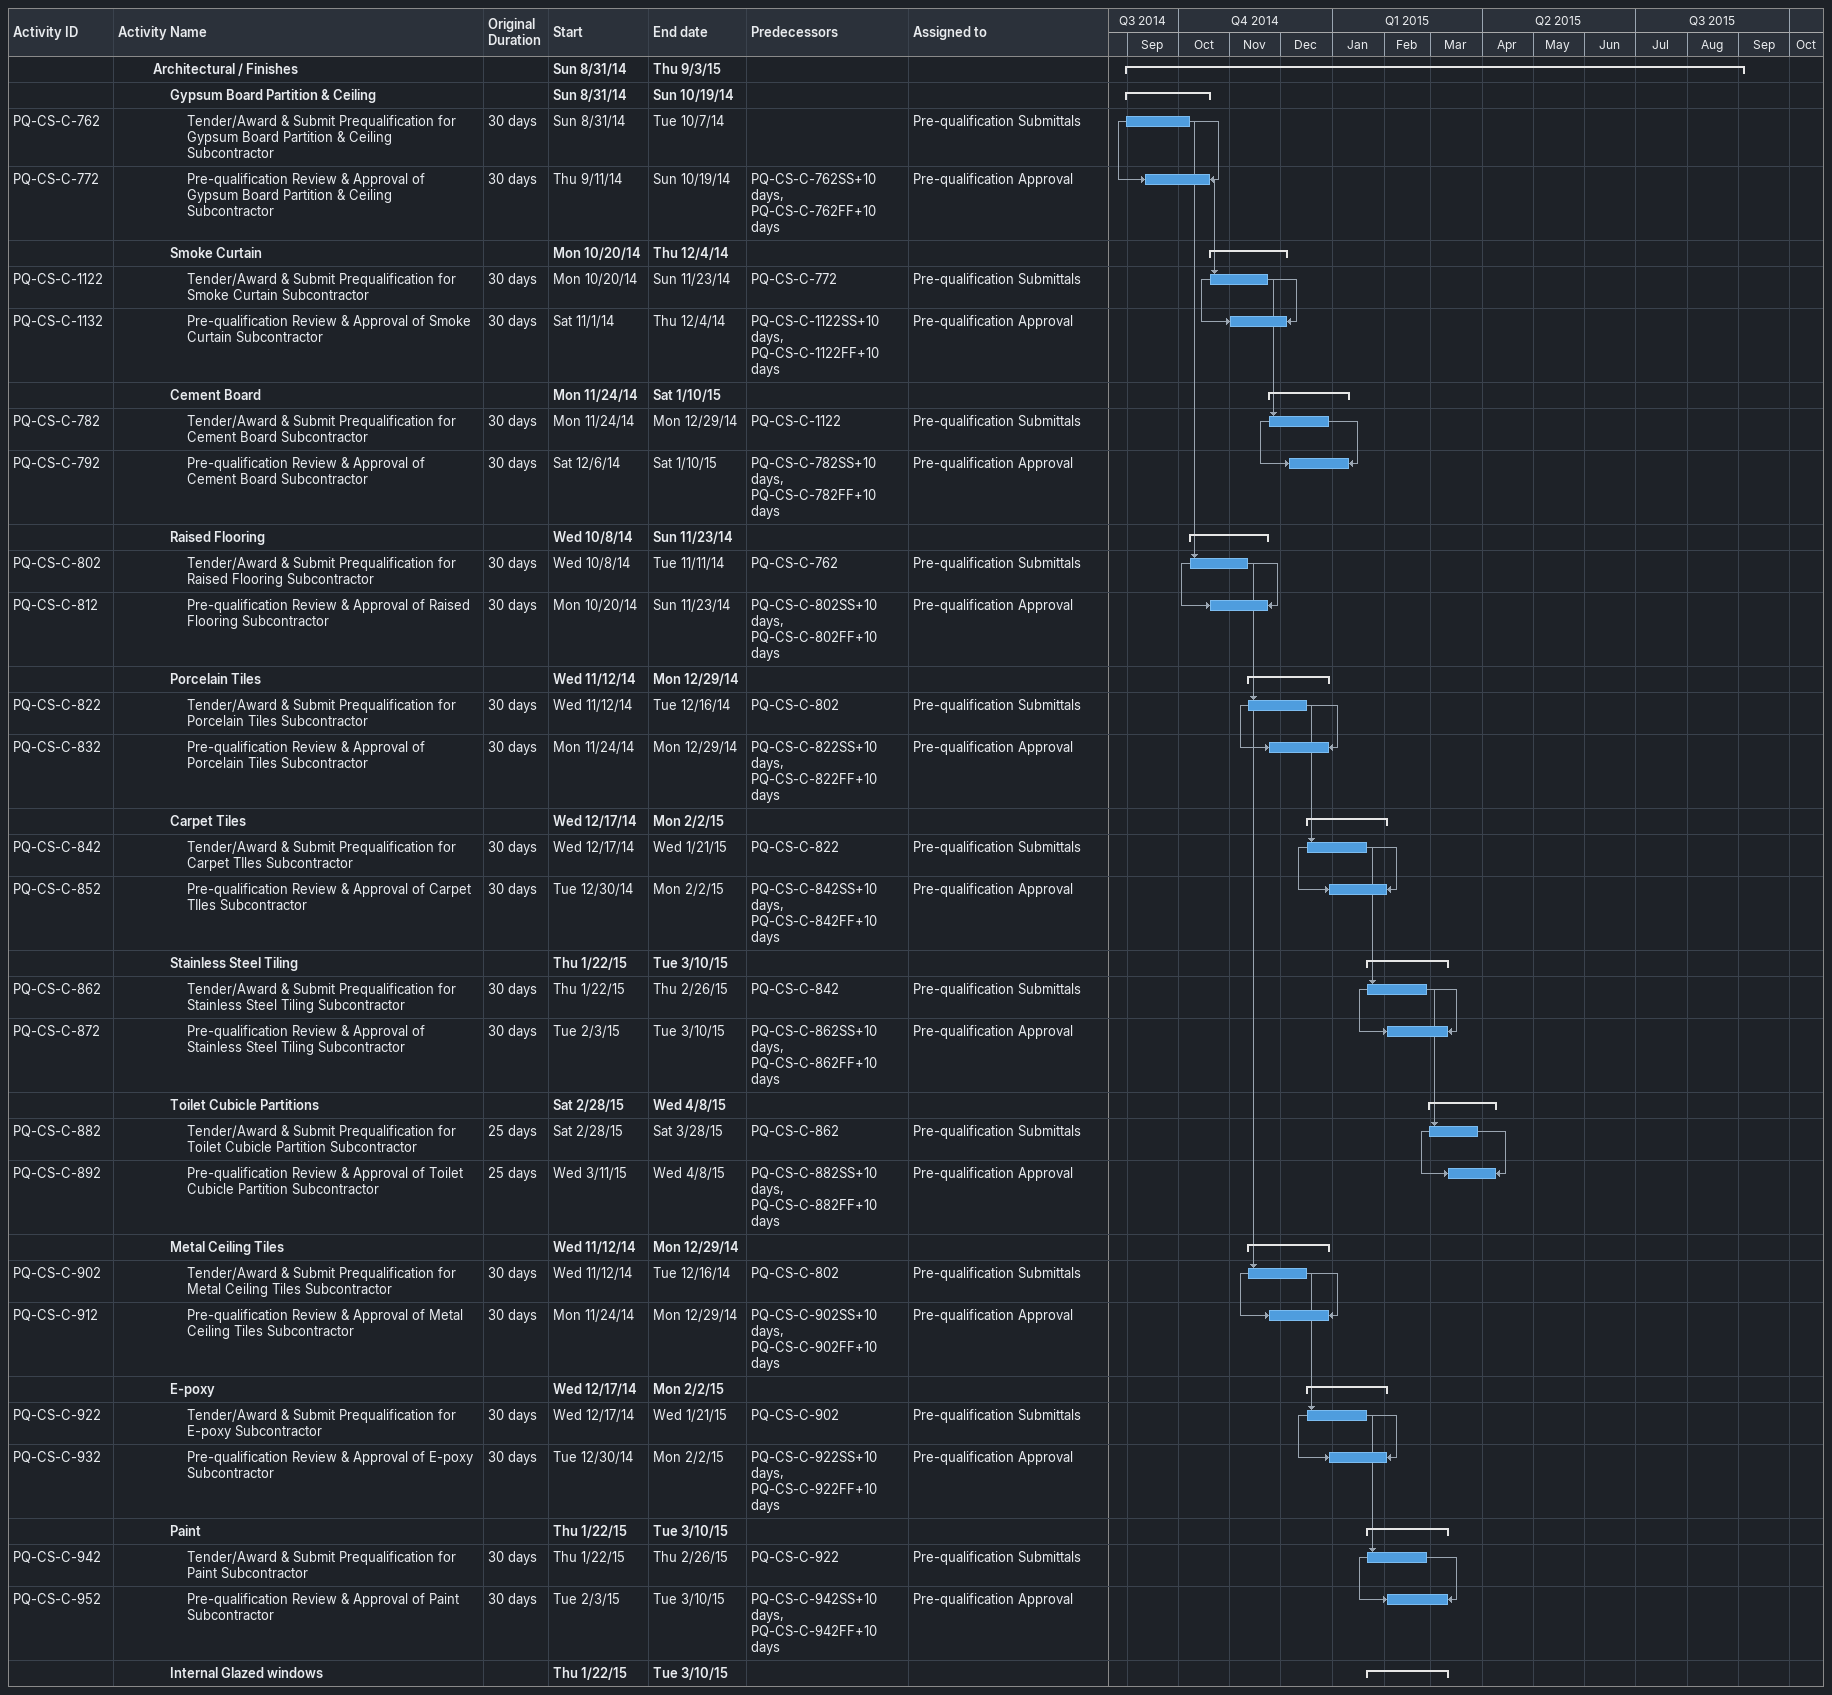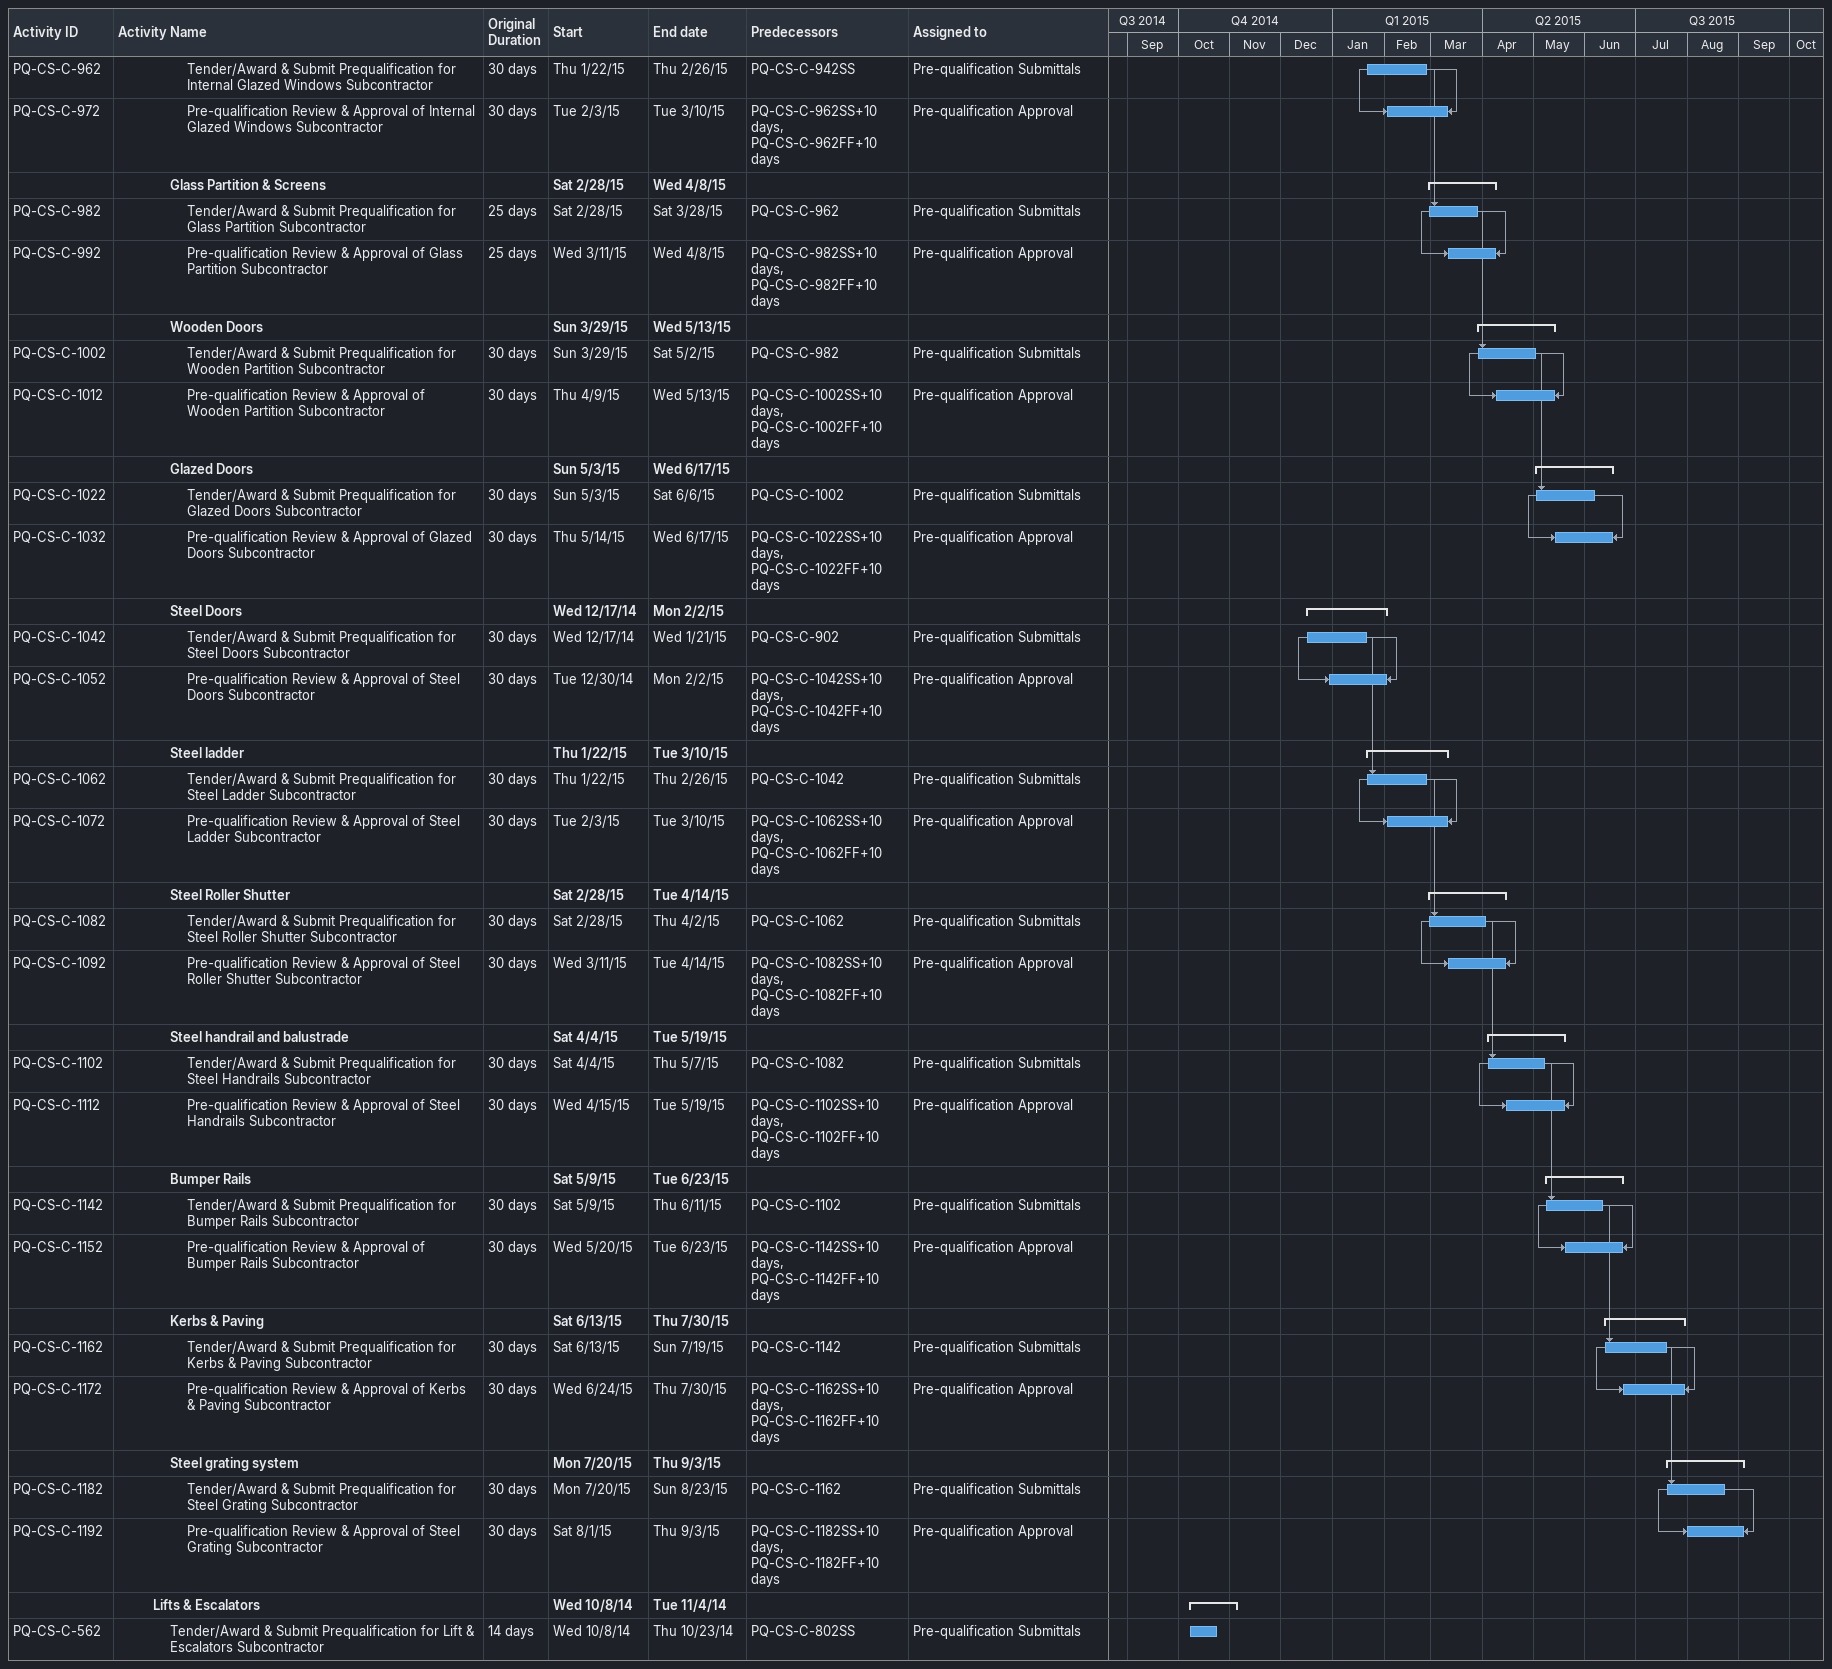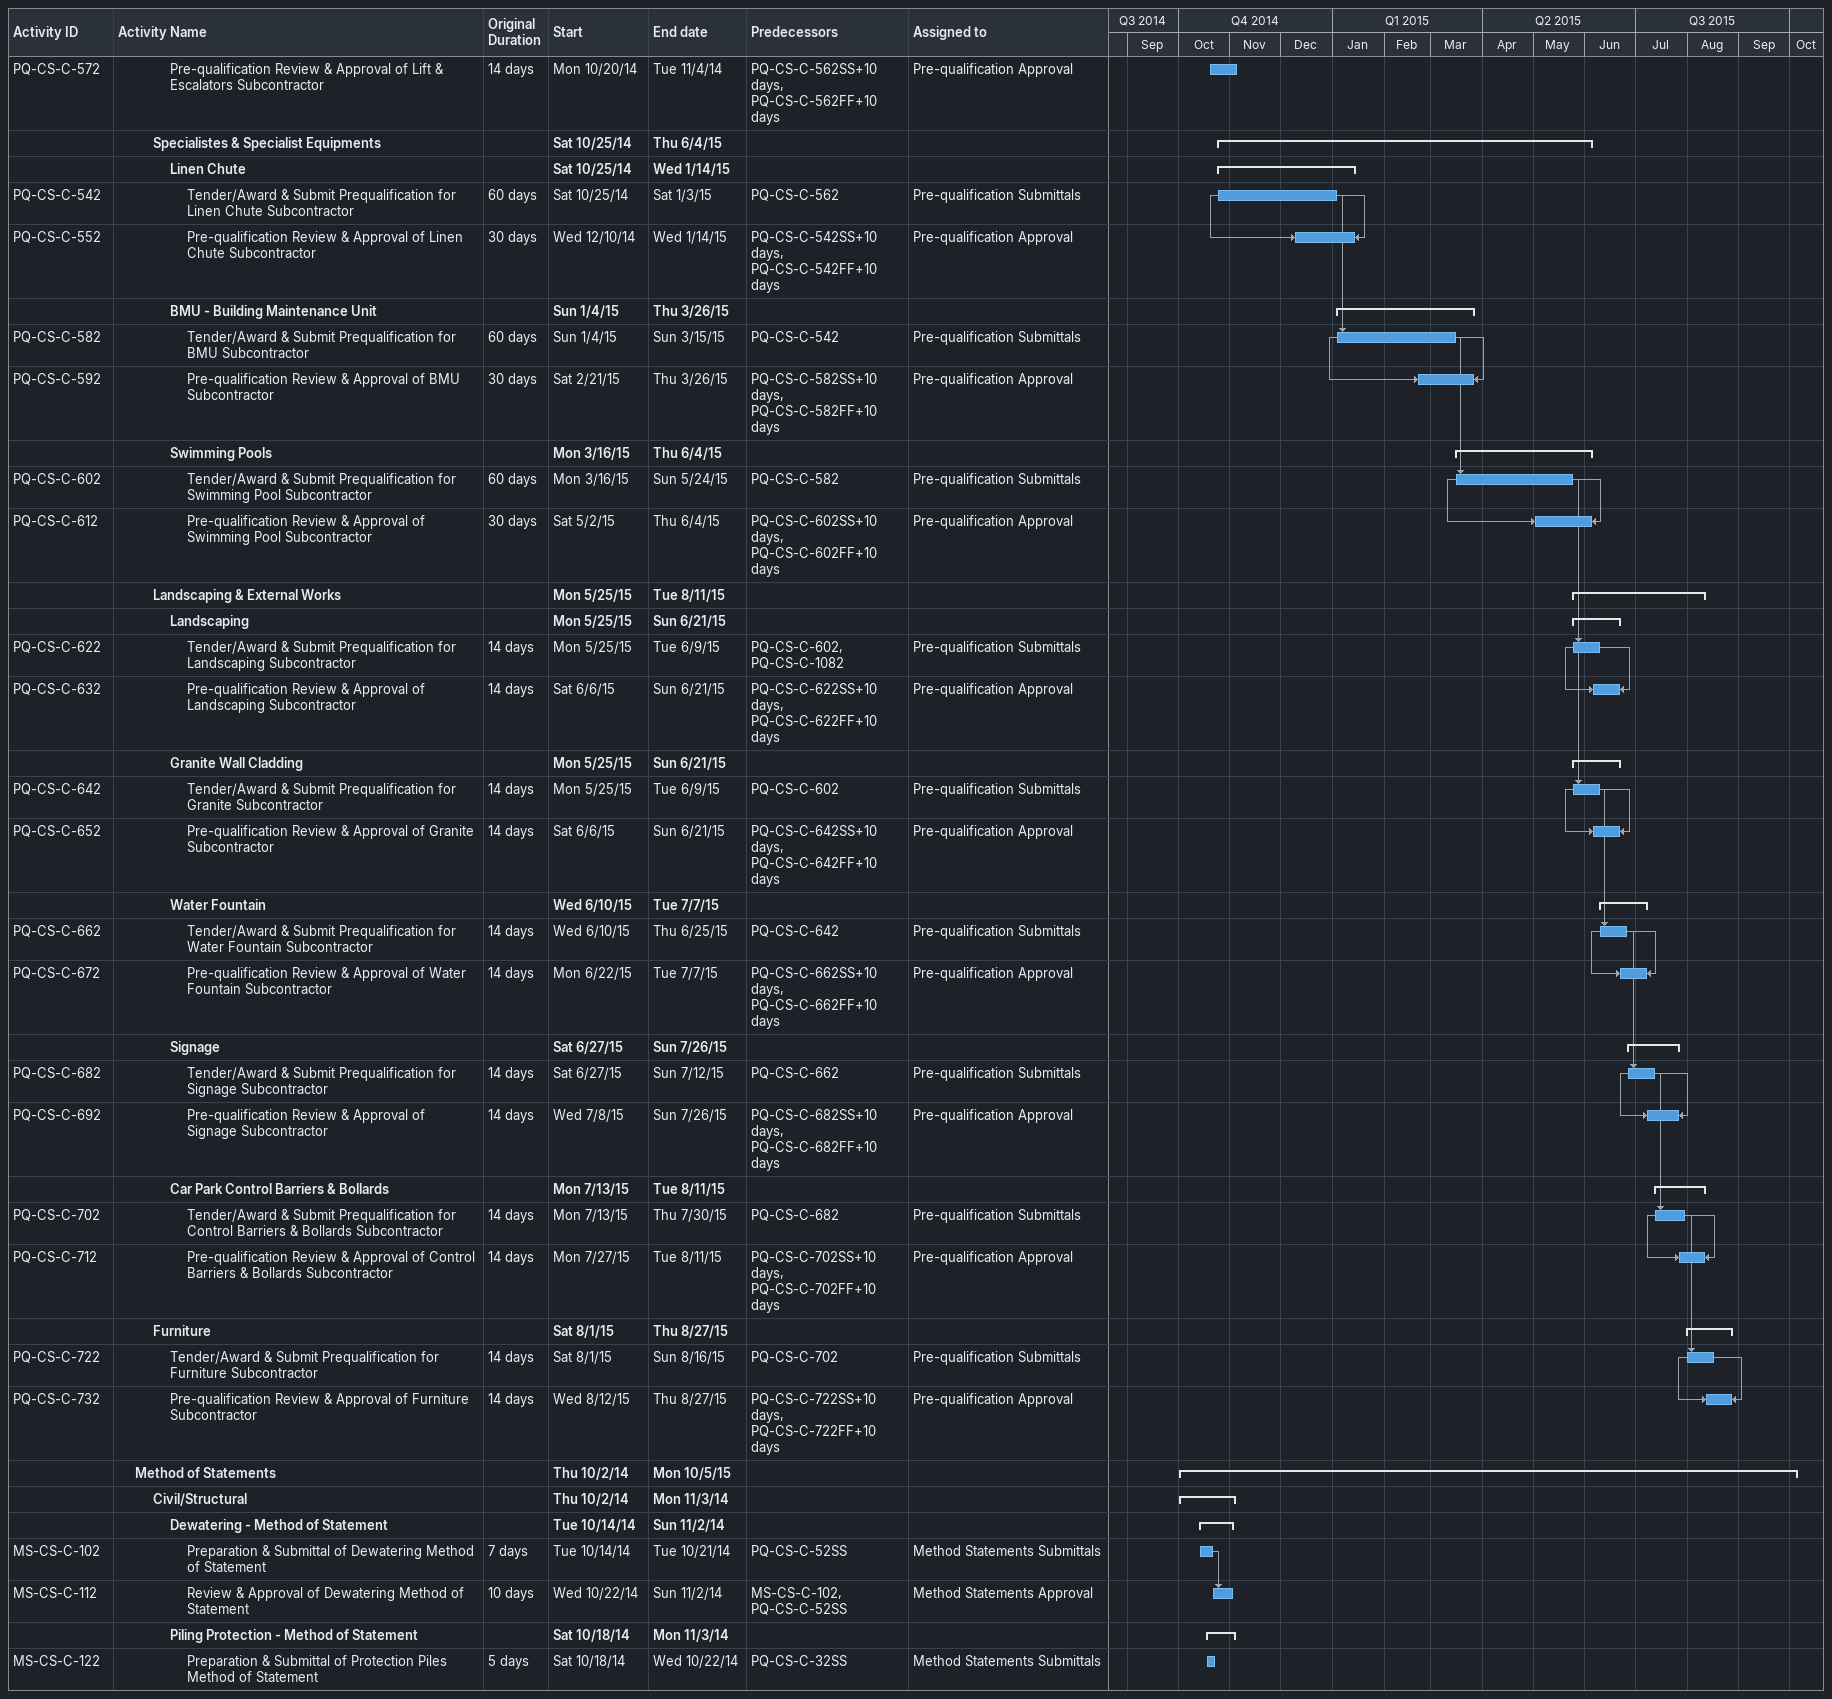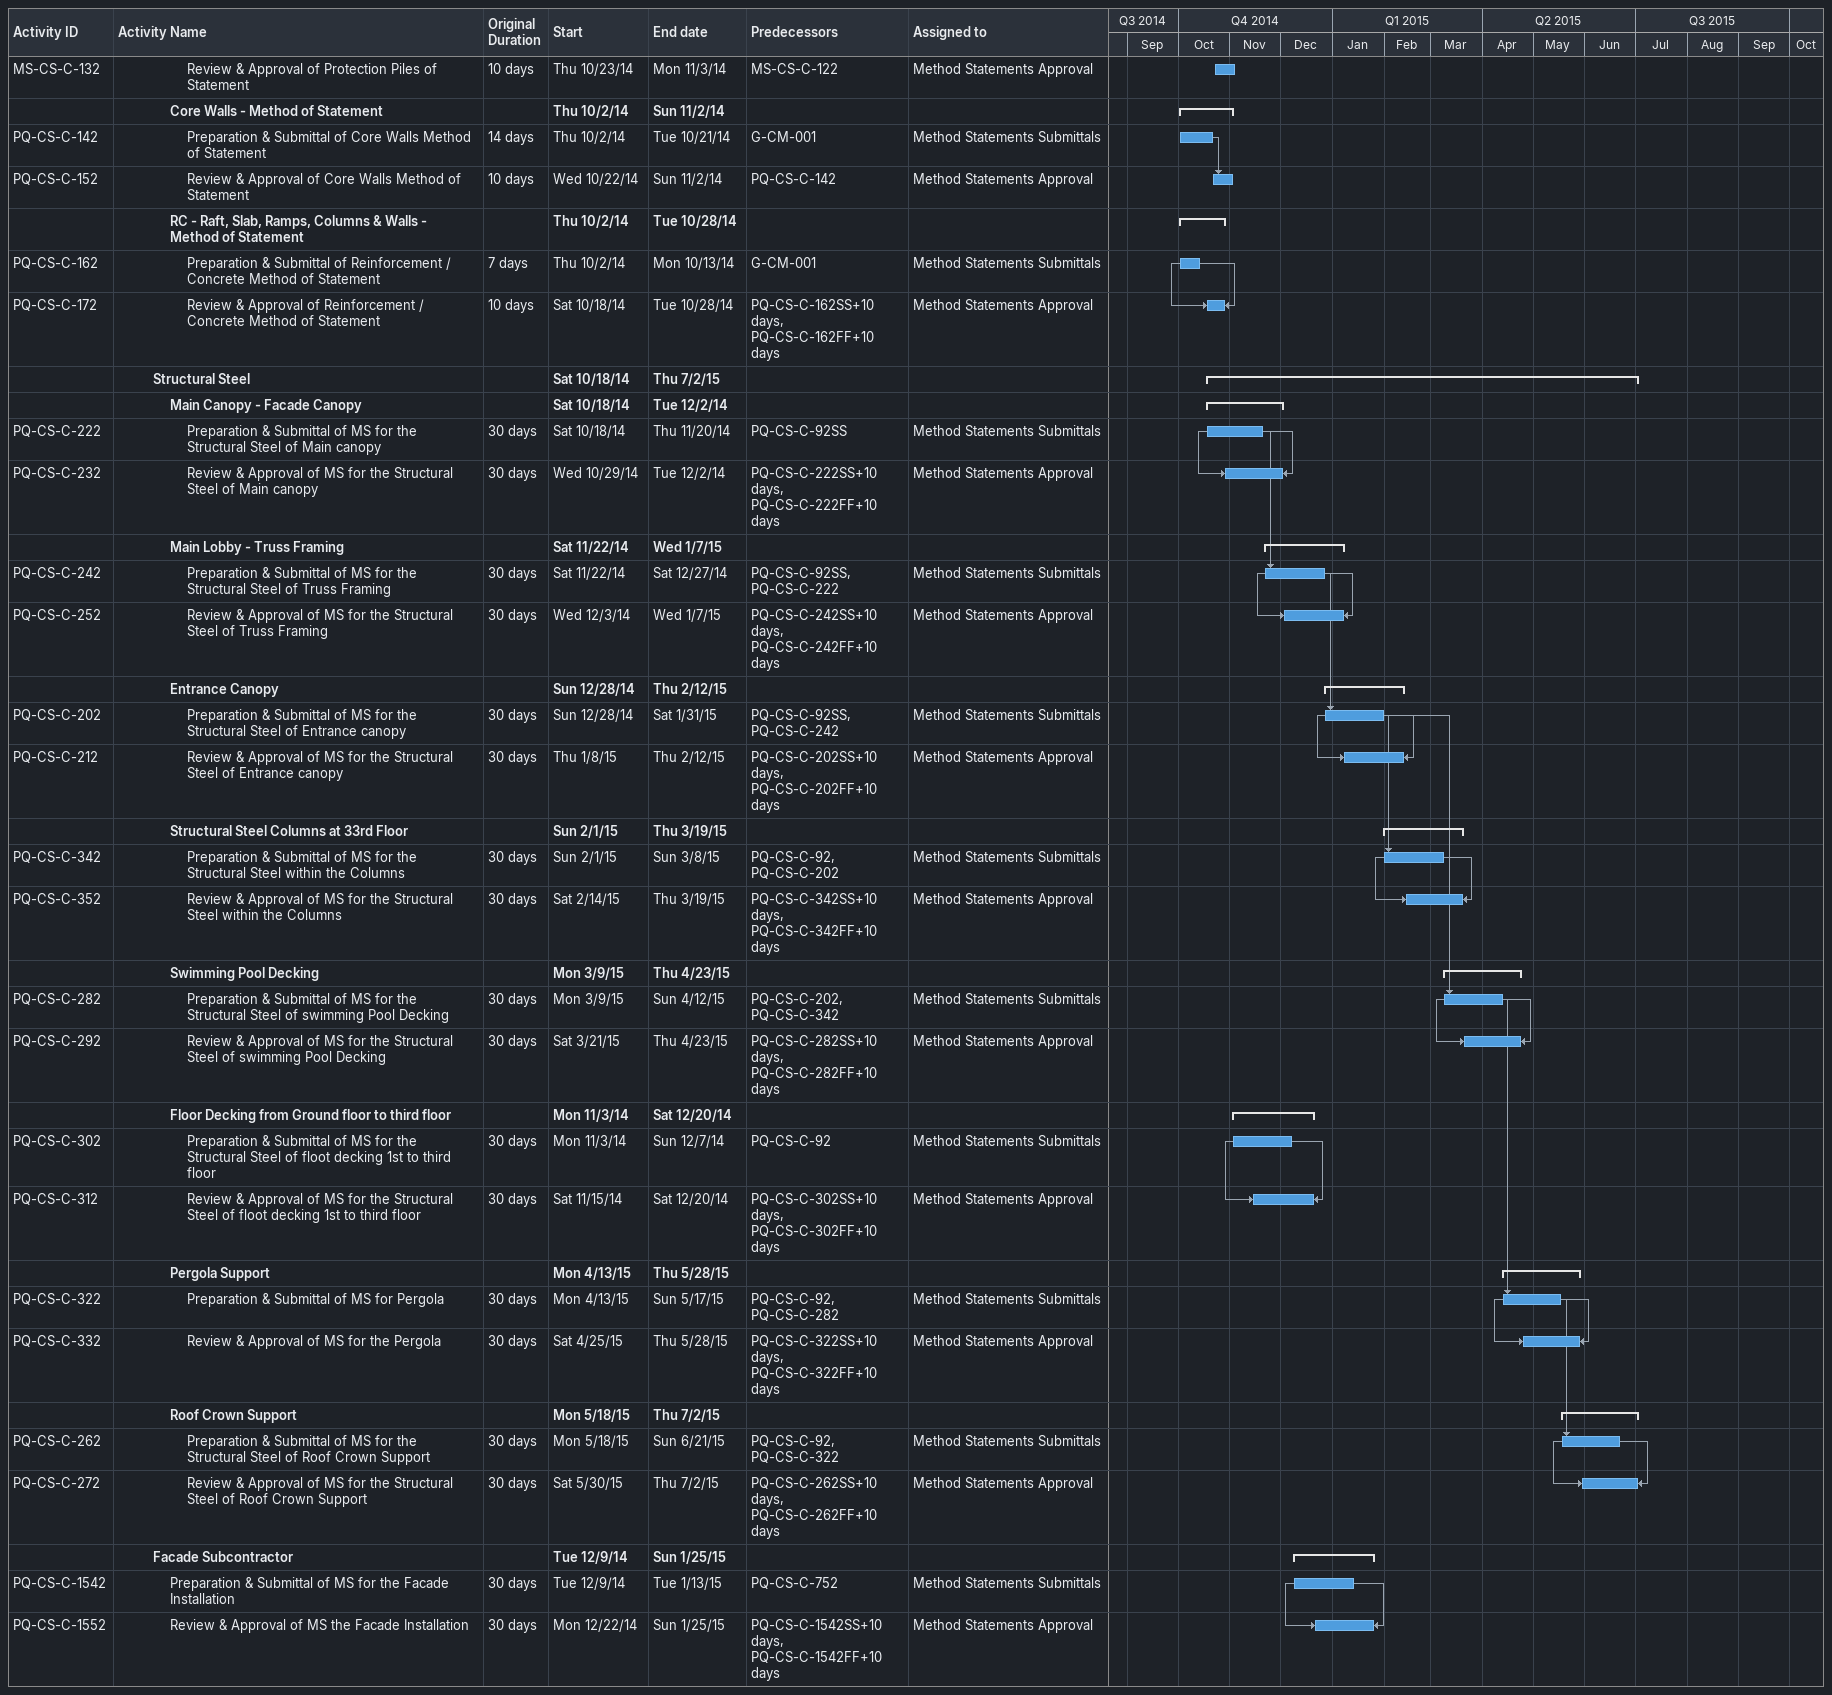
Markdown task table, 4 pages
| ID | Level | Task | Original duration | Start | Finish | Predecessors | Resources |
|---|---|---|---|---|---|---|---|
|  | 3 | **Architectural / Finishes** |  | 2014-08-31 | 2015-09-03 |  |  |
|  | 4 | **Gypsum Board Partition & Ceiling** |  | 2014-08-31 | 2014-10-19 |  |  |
| PQ-CS-C-762 | 5 | Tender/Award & Submit Prequalification for Gypsum Board Partition & Ceiling Subcontractor | 30d | 2014-08-31 | 2014-10-07 |  | Pre-qualification Submittals |
| PQ-CS-C-772 | 5 | Pre-qualification Review & Approval of Gypsum Board Partition & Ceiling Subcontractor | 30d | 2014-09-11 | 2014-10-19 | PQ-CS-C-762SS+10d, PQ-CS-C-762FF+10d | Pre-qualification Approval |
|  | 4 | **Smoke Curtain** |  | 2014-10-20 | 2014-12-04 |  |  |
| PQ-CS-C-1122 | 5 | Tender/Award & Submit Prequalification for Smoke Curtain Subcontractor | 30d | 2014-10-20 | 2014-11-23 | PQ-CS-C-772 | Pre-qualification Submittals |
| PQ-CS-C-1132 | 5 | Pre-qualification Review & Approval of Smoke Curtain Subcontractor | 30d | 2014-11-01 | 2014-12-04 | PQ-CS-C-1122SS+10d, PQ-CS-C-1122FF+10d | Pre-qualification Approval |
|  | 4 | **Cement Board** |  | 2014-11-24 | 2015-01-10 |  |  |
| PQ-CS-C-782 | 5 | Tender/Award & Submit Prequalification for Cement Board Subcontractor | 30d | 2014-11-24 | 2014-12-29 | PQ-CS-C-1122 | Pre-qualification Submittals |
| PQ-CS-C-792 | 5 | Pre-qualification Review & Approval of Cement Board Subcontractor | 30d | 2014-12-06 | 2015-01-10 | PQ-CS-C-782SS+10d, PQ-CS-C-782FF+10d | Pre-qualification Approval |
|  | 4 | **Raised Flooring** |  | 2014-10-08 | 2014-11-23 |  |  |
| PQ-CS-C-802 | 5 | Tender/Award & Submit Prequalification for Raised Flooring Subcontractor | 30d | 2014-10-08 | 2014-11-11 | PQ-CS-C-762 | Pre-qualification Submittals |
| PQ-CS-C-812 | 5 | Pre-qualification Review & Approval of Raised Flooring Subcontractor | 30d | 2014-10-20 | 2014-11-23 | PQ-CS-C-802SS+10d, PQ-CS-C-802FF+10d | Pre-qualification Approval |
|  | 4 | **Porcelain Tiles** |  | 2014-11-12 | 2014-12-29 |  |  |
| PQ-CS-C-822 | 5 | Tender/Award & Submit Prequalification for Porcelain Tiles Subcontractor | 30d | 2014-11-12 | 2014-12-16 | PQ-CS-C-802 | Pre-qualification Submittals |
| PQ-CS-C-832 | 5 | Pre-qualification Review & Approval of Porcelain Tiles Subcontractor | 30d | 2014-11-24 | 2014-12-29 | PQ-CS-C-822SS+10d, PQ-CS-C-822FF+10d | Pre-qualification Approval |
|  | 4 | **Carpet Tiles** |  | 2014-12-17 | 2015-02-02 |  |  |
| PQ-CS-C-842 | 5 | Tender/Award & Submit Prequalification for Carpet TIles Subcontractor | 30d | 2014-12-17 | 2015-01-21 | PQ-CS-C-822 | Pre-qualification Submittals |
| PQ-CS-C-852 | 5 | Pre-qualification Review & Approval of Carpet TIles Subcontractor | 30d | 2014-12-30 | 2015-02-02 | PQ-CS-C-842SS+10d, PQ-CS-C-842FF+10d | Pre-qualification Approval |
|  | 4 | **Stainless Steel Tiling** |  | 2015-01-22 | 2015-03-10 |  |  |
| PQ-CS-C-862 | 5 | Tender/Award & Submit Prequalification for Stainless Steel Tiling Subcontractor | 30d | 2015-01-22 | 2015-02-26 | PQ-CS-C-842 | Pre-qualification Submittals |
| PQ-CS-C-872 | 5 | Pre-qualification Review & Approval of Stainless Steel Tiling Subcontractor | 30d | 2015-02-03 | 2015-03-10 | PQ-CS-C-862SS+10d, PQ-CS-C-862FF+10d | Pre-qualification Approval |
|  | 4 | **Toilet Cubicle Partitions** |  | 2015-02-28 | 2015-04-08 |  |  |
| PQ-CS-C-882 | 5 | Tender/Award & Submit Prequalification for Toilet Cubicle Partition Subcontractor | 25d | 2015-02-28 | 2015-03-28 | PQ-CS-C-862 | Pre-qualification Submittals |
| PQ-CS-C-892 | 5 | Pre-qualification Review & Approval of Toilet Cubicle Partition Subcontractor | 25d | 2015-03-11 | 2015-04-08 | PQ-CS-C-882SS+10d, PQ-CS-C-882FF+10d | Pre-qualification Approval |
|  | 4 | **Metal Ceiling Tiles** |  | 2014-11-12 | 2014-12-29 |  |  |
| PQ-CS-C-902 | 5 | Tender/Award & Submit Prequalification for Metal Ceiling Tiles Subcontractor | 30d | 2014-11-12 | 2014-12-16 | PQ-CS-C-802 | Pre-qualification Submittals |
| PQ-CS-C-912 | 5 | Pre-qualification Review & Approval of Metal Ceiling Tiles Subcontractor | 30d | 2014-11-24 | 2014-12-29 | PQ-CS-C-902SS+10d, PQ-CS-C-902FF+10d | Pre-qualification Approval |
|  | 4 | **E-poxy** |  | 2014-12-17 | 2015-02-02 |  |  |
| PQ-CS-C-922 | 5 | Tender/Award & Submit Prequalification for E-poxy Subcontractor | 30d | 2014-12-17 | 2015-01-21 | PQ-CS-C-902 | Pre-qualification Submittals |
| PQ-CS-C-932 | 5 | Pre-qualification Review & Approval of E-poxy Subcontractor | 30d | 2014-12-30 | 2015-02-02 | PQ-CS-C-922SS+10d, PQ-CS-C-922FF+10d | Pre-qualification Approval |
|  | 4 | **Paint** |  | 2015-01-22 | 2015-03-10 |  |  |
| PQ-CS-C-942 | 5 | Tender/Award & Submit Prequalification for Paint Subcontractor | 30d | 2015-01-22 | 2015-02-26 | PQ-CS-C-922 | Pre-qualification Submittals |
| PQ-CS-C-952 | 5 | Pre-qualification Review & Approval of Paint Subcontractor | 30d | 2015-02-03 | 2015-03-10 | PQ-CS-C-942SS+10d, PQ-CS-C-942FF+10d | Pre-qualification Approval |
|  | 4 | **Internal Glazed windows** |  | 2015-01-22 | 2015-03-10 |  |  |
| PQ-CS-C-962 | 5 | Tender/Award & Submit Prequalification for Internal Glazed Windows Subcontractor | 30d | 2015-01-22 | 2015-02-26 | PQ-CS-C-942SS | Pre-qualification Submittals |
| PQ-CS-C-972 | 5 | Pre-qualification Review & Approval of Internal Glazed Windows Subcontractor | 30d | 2015-02-03 | 2015-03-10 | PQ-CS-C-962SS+10d, PQ-CS-C-962FF+10d | Pre-qualification Approval |
|  | 4 | **Glass Partition & Screens** |  | 2015-02-28 | 2015-04-08 |  |  |
| PQ-CS-C-982 | 5 | Tender/Award & Submit Prequalification for Glass Partition Subcontractor | 25d | 2015-02-28 | 2015-03-28 | PQ-CS-C-962 | Pre-qualification Submittals |
| PQ-CS-C-992 | 5 | Pre-qualification Review & Approval of Glass Partition Subcontractor | 25d | 2015-03-11 | 2015-04-08 | PQ-CS-C-982SS+10d, PQ-CS-C-982FF+10d | Pre-qualification Approval |
|  | 4 | **Wooden Doors** |  | 2015-03-29 | 2015-05-13 |  |  |
| PQ-CS-C-1002 | 5 | Tender/Award & Submit Prequalification for Wooden Partition Subcontractor | 30d | 2015-03-29 | 2015-05-02 | PQ-CS-C-982 | Pre-qualification Submittals |
| PQ-CS-C-1012 | 5 | Pre-qualification Review & Approval of Wooden Partition Subcontractor | 30d | 2015-04-09 | 2015-05-13 | PQ-CS-C-1002SS+10d, PQ-CS-C-1002FF+10d | Pre-qualification Approval |
|  | 4 | **Glazed Doors** |  | 2015-05-03 | 2015-06-17 |  |  |
| PQ-CS-C-1022 | 5 | Tender/Award & Submit Prequalification for Glazed Doors Subcontractor | 30d | 2015-05-03 | 2015-06-06 | PQ-CS-C-1002 | Pre-qualification Submittals |
| PQ-CS-C-1032 | 5 | Pre-qualification Review & Approval of Glazed Doors Subcontractor | 30d | 2015-05-14 | 2015-06-17 | PQ-CS-C-1022SS+10d, PQ-CS-C-1022FF+10d | Pre-qualification Approval |
|  | 4 | **Steel Doors** |  | 2014-12-17 | 2015-02-02 |  |  |
| PQ-CS-C-1042 | 5 | Tender/Award & Submit Prequalification for Steel Doors Subcontractor | 30d | 2014-12-17 | 2015-01-21 | PQ-CS-C-902 | Pre-qualification Submittals |
| PQ-CS-C-1052 | 5 | Pre-qualification Review & Approval of Steel Doors Subcontractor | 30d | 2014-12-30 | 2015-02-02 | PQ-CS-C-1042SS+10d, PQ-CS-C-1042FF+10d | Pre-qualification Approval |
|  | 4 | **Steel ladder** |  | 2015-01-22 | 2015-03-10 |  |  |
| PQ-CS-C-1062 | 5 | Tender/Award & Submit Prequalification for Steel Ladder Subcontractor | 30d | 2015-01-22 | 2015-02-26 | PQ-CS-C-1042 | Pre-qualification Submittals |
| PQ-CS-C-1072 | 5 | Pre-qualification Review & Approval of Steel Ladder Subcontractor | 30d | 2015-02-03 | 2015-03-10 | PQ-CS-C-1062SS+10d, PQ-CS-C-1062FF+10d | Pre-qualification Approval |
|  | 4 | **Steel Roller Shutter** |  | 2015-02-28 | 2015-04-14 |  |  |
| PQ-CS-C-1082 | 5 | Tender/Award & Submit Prequalification for Steel Roller Shutter Subcontractor | 30d | 2015-02-28 | 2015-04-02 | PQ-CS-C-1062 | Pre-qualification Submittals |
| PQ-CS-C-1092 | 5 | Pre-qualification Review & Approval of Steel Roller Shutter Subcontractor | 30d | 2015-03-11 | 2015-04-14 | PQ-CS-C-1082SS+10d, PQ-CS-C-1082FF+10d | Pre-qualification Approval |
|  | 4 | **Steel handrail and balustrade** |  | 2015-04-04 | 2015-05-19 |  |  |
| PQ-CS-C-1102 | 5 | Tender/Award & Submit Prequalification for Steel Handrails Subcontractor | 30d | 2015-04-04 | 2015-05-07 | PQ-CS-C-1082 | Pre-qualification Submittals |
| PQ-CS-C-1112 | 5 | Pre-qualification Review & Approval of Steel Handrails Subcontractor | 30d | 2015-04-15 | 2015-05-19 | PQ-CS-C-1102SS+10d, PQ-CS-C-1102FF+10d | Pre-qualification Approval |
|  | 4 | **Bumper Rails** |  | 2015-05-09 | 2015-06-23 |  |  |
| PQ-CS-C-1142 | 5 | Tender/Award & Submit Prequalification for Bumper Rails Subcontractor | 30d | 2015-05-09 | 2015-06-11 | PQ-CS-C-1102 | Pre-qualification Submittals |
| PQ-CS-C-1152 | 5 | Pre-qualification Review & Approval of Bumper Rails Subcontractor | 30d | 2015-05-20 | 2015-06-23 | PQ-CS-C-1142SS+10d, PQ-CS-C-1142FF+10d | Pre-qualification Approval |
|  | 4 | **Kerbs & Paving** |  | 2015-06-13 | 2015-07-30 |  |  |
| PQ-CS-C-1162 | 5 | Tender/Award & Submit Prequalification for Kerbs & Paving Subcontractor | 30d | 2015-06-13 | 2015-07-19 | PQ-CS-C-1142 | Pre-qualification Submittals |
| PQ-CS-C-1172 | 5 | Pre-qualification Review & Approval of Kerbs & Paving Subcontractor | 30d | 2015-06-24 | 2015-07-30 | PQ-CS-C-1162SS+10d, PQ-CS-C-1162FF+10d | Pre-qualification Approval |
|  | 4 | **Steel grating system** |  | 2015-07-20 | 2015-09-03 |  |  |
| PQ-CS-C-1182 | 5 | Tender/Award & Submit Prequalification for Steel Grating Subcontractor | 30d | 2015-07-20 | 2015-08-23 | PQ-CS-C-1162 | Pre-qualification Submittals |
| PQ-CS-C-1192 | 5 | Pre-qualification Review & Approval of Steel Grating Subcontractor | 30d | 2015-08-01 | 2015-09-03 | PQ-CS-C-1182SS+10d, PQ-CS-C-1182FF+10d | Pre-qualification Approval |
|  | 3 | **Lifts & Escalators** |  | 2014-10-08 | 2014-11-04 |  |  |
| PQ-CS-C-562 | 4 | Tender/Award & Submit Prequalification for Lift & Escalators Subcontractor | 14d | 2014-10-08 | 2014-10-23 | PQ-CS-C-802SS | Pre-qualification Submittals |
| PQ-CS-C-572 | 4 | Pre-qualification Review & Approval of Lift & Escalators Subcontractor | 14d | 2014-10-20 | 2014-11-04 | PQ-CS-C-562SS+10d, PQ-CS-C-562FF+10d | Pre-qualification Approval |
|  | 3 | **Specialistes & Specialist Equipments** |  | 2014-10-25 | 2015-06-04 |  |  |
|  | 4 | **Linen Chute** |  | 2014-10-25 | 2015-01-14 |  |  |
| PQ-CS-C-542 | 5 | Tender/Award & Submit Prequalification for Linen Chute Subcontractor | 60d | 2014-10-25 | 2015-01-03 | PQ-CS-C-562 | Pre-qualification Submittals |
| PQ-CS-C-552 | 5 | Pre-qualification Review & Approval of Linen Chute Subcontractor | 30d | 2014-12-10 | 2015-01-14 | PQ-CS-C-542SS+10d, PQ-CS-C-542FF+10d | Pre-qualification Approval |
|  | 4 | **BMU - Building Maintenance Unit** |  | 2015-01-04 | 2015-03-26 |  |  |
| PQ-CS-C-582 | 5 | Tender/Award & Submit Prequalification for BMU Subcontractor | 60d | 2015-01-04 | 2015-03-15 | PQ-CS-C-542 | Pre-qualification Submittals |
| PQ-CS-C-592 | 5 | Pre-qualification Review & Approval of BMU Subcontractor | 30d | 2015-02-21 | 2015-03-26 | PQ-CS-C-582SS+10d, PQ-CS-C-582FF+10d | Pre-qualification Approval |
|  | 4 | **Swimming Pools** |  | 2015-03-16 | 2015-06-04 |  |  |
| PQ-CS-C-602 | 5 | Tender/Award & Submit Prequalification for Swimming Pool Subcontractor | 60d | 2015-03-16 | 2015-05-24 | PQ-CS-C-582 | Pre-qualification Submittals |
| PQ-CS-C-612 | 5 | Pre-qualification Review & Approval of Swimming Pool Subcontractor | 30d | 2015-05-02 | 2015-06-04 | PQ-CS-C-602SS+10d, PQ-CS-C-602FF+10d | Pre-qualification Approval |
|  | 3 | **Landscaping & External Works** |  | 2015-05-25 | 2015-08-11 |  |  |
|  | 4 | **Landscaping** |  | 2015-05-25 | 2015-06-21 |  |  |
| PQ-CS-C-622 | 5 | Tender/Award & Submit Prequalification for Landscaping Subcontractor | 14d | 2015-05-25 | 2015-06-09 | PQ-CS-C-602, PQ-CS-C-1082 | Pre-qualification Submittals |
| PQ-CS-C-632 | 5 | Pre-qualification Review & Approval of Landscaping Subcontractor | 14d | 2015-06-06 | 2015-06-21 | PQ-CS-C-622SS+10d, PQ-CS-C-622FF+10d | Pre-qualification Approval |
|  | 4 | **Granite Wall Cladding** |  | 2015-05-25 | 2015-06-21 |  |  |
| PQ-CS-C-642 | 5 | Tender/Award & Submit Prequalification for Granite Subcontractor | 14d | 2015-05-25 | 2015-06-09 | PQ-CS-C-602 | Pre-qualification Submittals |
| PQ-CS-C-652 | 5 | Pre-qualification Review & Approval of Granite Subcontractor | 14d | 2015-06-06 | 2015-06-21 | PQ-CS-C-642SS+10d, PQ-CS-C-642FF+10d | Pre-qualification Approval |
|  | 4 | **Water Fountain** |  | 2015-06-10 | 2015-07-07 |  |  |
| PQ-CS-C-662 | 5 | Tender/Award & Submit Prequalification for Water Fountain Subcontractor | 14d | 2015-06-10 | 2015-06-25 | PQ-CS-C-642 | Pre-qualification Submittals |
| PQ-CS-C-672 | 5 | Pre-qualification Review & Approval of Water Fountain Subcontractor | 14d | 2015-06-22 | 2015-07-07 | PQ-CS-C-662SS+10d, PQ-CS-C-662FF+10d | Pre-qualification Approval |
|  | 4 | **Signage** |  | 2015-06-27 | 2015-07-26 |  |  |
| PQ-CS-C-682 | 5 | Tender/Award & Submit Prequalification for Signage Subcontractor | 14d | 2015-06-27 | 2015-07-12 | PQ-CS-C-662 | Pre-qualification Submittals |
| PQ-CS-C-692 | 5 | Pre-qualification Review & Approval of Signage Subcontractor | 14d | 2015-07-08 | 2015-07-26 | PQ-CS-C-682SS+10d, PQ-CS-C-682FF+10d | Pre-qualification Approval |
|  | 4 | **Car Park Control Barriers & Bollards** |  | 2015-07-13 | 2015-08-11 |  |  |
| PQ-CS-C-702 | 5 | Tender/Award & Submit Prequalification for Control Barriers & Bollards Subcontractor | 14d | 2015-07-13 | 2015-07-30 | PQ-CS-C-682 | Pre-qualification Submittals |
| PQ-CS-C-712 | 5 | Pre-qualification Review & Approval of Control Barriers & Bollards Subcontractor | 14d | 2015-07-27 | 2015-08-11 | PQ-CS-C-702SS+10d, PQ-CS-C-702FF+10d | Pre-qualification Approval |
|  | 3 | **Furniture** |  | 2015-08-01 | 2015-08-27 |  |  |
| PQ-CS-C-722 | 4 | Tender/Award & Submit Prequalification for Furniture Subcontractor | 14d | 2015-08-01 | 2015-08-16 | PQ-CS-C-702 | Pre-qualification Submittals |
| PQ-CS-C-732 | 4 | Pre-qualification Review & Approval of Furniture Subcontractor | 14d | 2015-08-12 | 2015-08-27 | PQ-CS-C-722SS+10d, PQ-CS-C-722FF+10d | Pre-qualification Approval |
|  | 2 | **Method of Statements** |  | 2014-10-02 | 2015-10-05 |  |  |
|  | 3 | **Civil/Structural** |  | 2014-10-02 | 2014-11-03 |  |  |
|  | 4 | **Dewatering - Method of Statement** |  | 2014-10-14 | 2014-11-02 |  |  |
| MS-CS-C-102 | 5 | Preparation & Submittal of Dewatering Method of Statement | 7d | 2014-10-14 | 2014-10-21 | PQ-CS-C-52SS | Method Statements Submittals |
| MS-CS-C-112 | 5 | Review & Approval of Dewatering Method of Statement | 10d | 2014-10-22 | 2014-11-02 | MS-CS-C-102, PQ-CS-C-52SS | Method Statements Approval |
|  | 4 | **Piling Protection - Method of Statement** |  | 2014-10-18 | 2014-11-03 |  |  |
| MS-CS-C-122 | 5 | Preparation & Submittal of Protection Piles Method of Statement | 5d | 2014-10-18 | 2014-10-22 | PQ-CS-C-32SS | Method Statements Submittals |
| MS-CS-C-132 | 5 | Review & Approval of Protection Piles of Statement | 10d | 2014-10-23 | 2014-11-03 | MS-CS-C-122 | Method Statements Approval |
|  | 4 | **Core Walls - Method of Statement** |  | 2014-10-02 | 2014-11-02 |  |  |
| PQ-CS-C-142 | 5 | Preparation & Submittal of Core Walls Method of Statement | 14d | 2014-10-02 | 2014-10-21 | G-CM-001 | Method Statements Submittals |
| PQ-CS-C-152 | 5 | Review & Approval of Core Walls Method of Statement | 10d | 2014-10-22 | 2014-11-02 | PQ-CS-C-142 | Method Statements Approval |
|  | 4 | **RC - Raft, Slab, Ramps, Columns & Walls - Method of Statement** |  | 2014-10-02 | 2014-10-28 |  |  |
| PQ-CS-C-162 | 5 | Preparation & Submittal of Reinforcement / Concrete Method of Statement | 7d | 2014-10-02 | 2014-10-13 | G-CM-001 | Method Statements Submittals |
| PQ-CS-C-172 | 5 | Review & Approval of Reinforcement / Concrete Method of Statement | 10d | 2014-10-18 | 2014-10-28 | PQ-CS-C-162SS+10d, PQ-CS-C-162FF+10d | Method Statements Approval |
|  | 3 | **Structural Steel** |  | 2014-10-18 | 2015-07-02 |  |  |
|  | 4 | **Main Canopy - Facade Canopy** |  | 2014-10-18 | 2014-12-02 |  |  |
| PQ-CS-C-222 | 5 | Preparation & Submittal of MS for the Structural Steel of Main canopy | 30d | 2014-10-18 | 2014-11-20 | PQ-CS-C-92SS | Method Statements Submittals |
| PQ-CS-C-232 | 5 | Review & Approval of MS for the Structural Steel of Main canopy | 30d | 2014-10-29 | 2014-12-02 | PQ-CS-C-222SS+10d, PQ-CS-C-222FF+10d | Method Statements Approval |
|  | 4 | **Main Lobby - Truss Framing** |  | 2014-11-22 | 2015-01-07 |  |  |
| PQ-CS-C-242 | 5 | Preparation & Submittal of MS for the Structural Steel of Truss Framing | 30d | 2014-11-22 | 2014-12-27 | PQ-CS-C-92SS, PQ-CS-C-222 | Method Statements Submittals |
| PQ-CS-C-252 | 5 | Review & Approval of MS for the Structural Steel of Truss Framing | 30d | 2014-12-03 | 2015-01-07 | PQ-CS-C-242SS+10d, PQ-CS-C-242FF+10d | Method Statements Approval |
|  | 4 | **Entrance Canopy** |  | 2014-12-28 | 2015-02-12 |  |  |
| PQ-CS-C-202 | 5 | Preparation & Submittal of MS for the Structural Steel of Entrance canopy | 30d | 2014-12-28 | 2015-01-31 | PQ-CS-C-92SS, PQ-CS-C-242 | Method Statements Submittals |
| PQ-CS-C-212 | 5 | Review & Approval of MS for the Structural Steel of Entrance canopy | 30d | 2015-01-08 | 2015-02-12 | PQ-CS-C-202SS+10d, PQ-CS-C-202FF+10d | Method Statements Approval |
|  | 4 | **Structural Steel Columns at 33rd Floor** |  | 2015-02-01 | 2015-03-19 |  |  |
| PQ-CS-C-342 | 5 | Preparation & Submittal of MS for the Structural Steel within the Columns | 30d | 2015-02-01 | 2015-03-08 | PQ-CS-C-92, PQ-CS-C-202 | Method Statements Submittals |
| PQ-CS-C-352 | 5 | Review & Approval of MS for the Structural Steel within the Columns | 30d | 2015-02-14 | 2015-03-19 | PQ-CS-C-342SS+10d, PQ-CS-C-342FF+10d | Method Statements Approval |
|  | 4 | **Swimming Pool Decking** |  | 2015-03-09 | 2015-04-23 |  |  |
| PQ-CS-C-282 | 5 | Preparation & Submittal of MS for the Structural Steel of swimming Pool Decking | 30d | 2015-03-09 | 2015-04-12 | PQ-CS-C-202, PQ-CS-C-342 | Method Statements Submittals |
| PQ-CS-C-292 | 5 | Review & Approval of MS for the Structural Steel of swimming Pool Decking | 30d | 2015-03-21 | 2015-04-23 | PQ-CS-C-282SS+10d, PQ-CS-C-282FF+10d | Method Statements Approval |
|  | 4 | **Floor Decking from Ground floor to third floor** |  | 2014-11-03 | 2014-12-20 |  |  |
| PQ-CS-C-302 | 5 | Preparation & Submittal of MS for the Structural Steel of floot decking 1st to third floor | 30d | 2014-11-03 | 2014-12-07 | PQ-CS-C-92 | Method Statements Submittals |
| PQ-CS-C-312 | 5 | Review & Approval of MS for the Structural Steel of floot decking 1st to third floor | 30d | 2014-11-15 | 2014-12-20 | PQ-CS-C-302SS+10d, PQ-CS-C-302FF+10d | Method Statements Approval |
|  | 4 | **Pergola Support** |  | 2015-04-13 | 2015-05-28 |  |  |
| PQ-CS-C-322 | 5 | Preparation & Submittal of MS for Pergola | 30d | 2015-04-13 | 2015-05-17 | PQ-CS-C-92, PQ-CS-C-282 | Method Statements Submittals |
| PQ-CS-C-332 | 5 | Review & Approval of MS for the Pergola | 30d | 2015-04-25 | 2015-05-28 | PQ-CS-C-322SS+10d, PQ-CS-C-322FF+10d | Method Statements Approval |
|  | 4 | **Roof Crown Support** |  | 2015-05-18 | 2015-07-02 |  |  |
| PQ-CS-C-262 | 5 | Preparation & Submittal of MS for the Structural Steel of Roof Crown Support | 30d | 2015-05-18 | 2015-06-21 | PQ-CS-C-92, PQ-CS-C-322 | Method Statements Submittals |
| PQ-CS-C-272 | 5 | Review & Approval of MS for the Structural Steel of Roof Crown Support | 30d | 2015-05-30 | 2015-07-02 | PQ-CS-C-262SS+10d, PQ-CS-C-262FF+10d | Method Statements Approval |
|  | 3 | **Facade Subcontractor** |  | 2014-12-09 | 2015-01-25 |  |  |
| PQ-CS-C-1542 | 4 | Preparation & Submittal of MS for the Facade Installation | 30d | 2014-12-09 | 2015-01-13 | PQ-CS-C-752 | Method Statements Submittals |
| PQ-CS-C-1552 | 4 | Review & Approval of MS the Facade Installation | 30d | 2014-12-22 | 2015-01-25 | PQ-CS-C-1542SS+10d, PQ-CS-C-1542FF+10d | Method Statements Approval |
